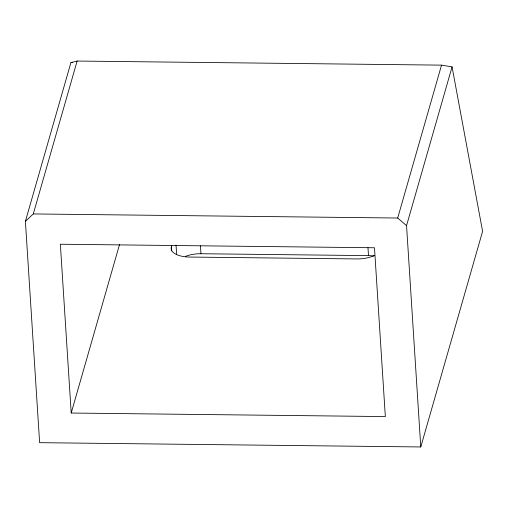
<?xml version="1.0" encoding="UTF-8"?>
<svg xmlns="http://www.w3.org/2000/svg" width="508" height="508" viewBox="0 0 508 508"><rect width="100%" height="100%" fill="white"/><g stroke="black" fill="none" stroke-linecap="round" stroke-linejoin="round"><path stroke-width="0.76" d="M25.4 221.348L70.917 62.605L77.133 61.043L441.528 65.138L452.063 66.885L482.6 231.337L420.77 446.957L39.624 442.671L25.4 221.348L33.293 213.938L77.133 61.043M71.203 413.036L60.357 244.227L374.485 247.764L385.337 416.573L71.203 413.036L119.513 244.57M171.59 250.958L171.336 247.009L171.774 245.485M420.77 446.957L406.546 225.628L397.688 218.034L441.528 65.138M406.546 225.628L452.063 66.885M70.917 62.605L72.504 62.617M33.293 213.938L397.688 218.034M185.318 256.438A21.165 9.728 -3.7 0 1 200.952 253.733L368.49 255.619A21.165 9.728 -3.7 0 1 373.812 256.013M367.983 247.72L368.49 255.619M200.444 245.84L200.952 253.733M176.035 245.135L176.644 254.616M171.336 247.009A21.165 9.728 -3.7 0 0 189.465 257.048L357.003 258.934A21.165 9.728 -3.7 0 0 374.72 255.283"/></g></svg>
